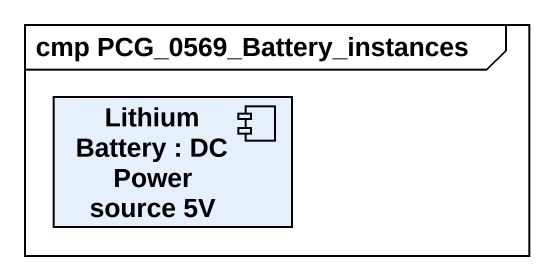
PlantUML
@startuml
mainframe cmp PCG_0569_Battery_instances
component "Lithium Battery : DC Power source 5V" as Lithium_Battery
@enduml
